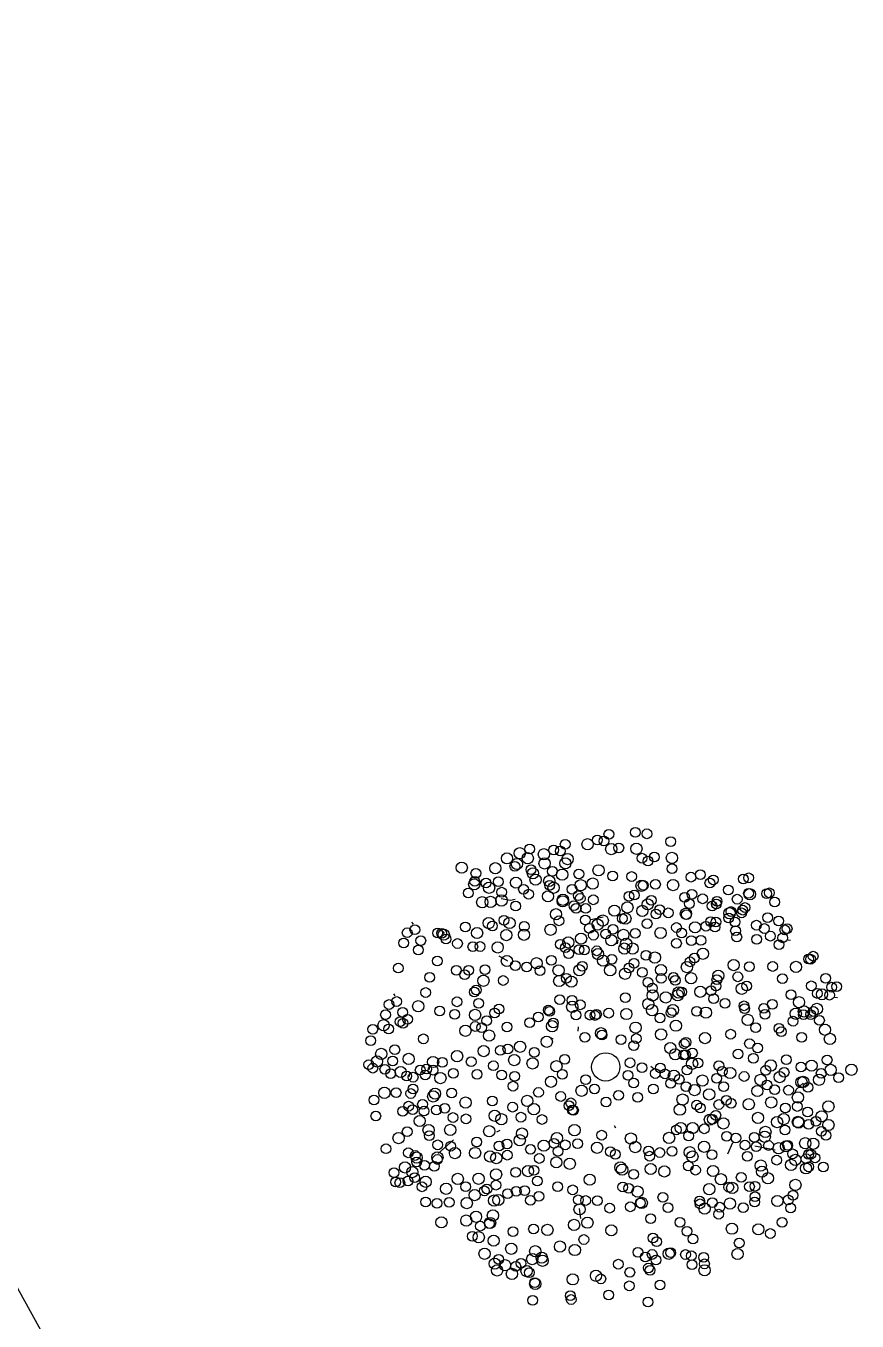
# Model space of a CAD drawing. Header units: millimetres. Extents: x 441156 to 441876, y 4514765 to 4515211.
# Drawn here: x 441670.49 to 441674.89, y 4514824.02 to 4514830.86 of the extents above; entities that cross this region are included whole.
import ezdxf

# ---------------------------------------------------------------- set-up
doc = ezdxf.new("R2010")
doc.units = ezdxf.units.MM
doc.layers.add('01_piscinas', color=254, linetype='Continuous')

msp = doc.modelspace()

# ---------------------------------------------------------------- linework, layer by layer
at = {"layer": '01_piscinas'}
for p, q in [((441666.59596808, 4514831.15983481, -0.00005505), (441674.08085771, 4514817.63571873, 0.00000131)), ((441673.05365409, 4514826.33736439, 0.00000053), (441673.0545786, 4514826.34337488, 0.00000053)), ((441673.00499784, 4514826.2544409, 0.00000053), (441673.05501214, 4514826.24526339, 0.00000053)), ((441673.05501214, 4514826.24526339, 0.00000053), (441673.07966936, 4514826.25047472, 0.00000053)), ((441674.13385213, 4514826.22794974, 0.00000053), (441674.15132582, 4514826.21307367, 0.00000053)), ((441673.54379425, 4514826.15643738, 0.00000053), (441673.47832694, 4514826.142322, 0.00000053)), ((441672.54180824, 4514826.11917811, 0.00000053), (441672.5339964, 4514826.13001616, 0.00000053)), ((441672.67220741, 4514826.06269868, 0.00000053), (441672.67313192, 4514826.06870917, 0.00000053)), ((441672.70691377, 4514826.07005646, 0.00000053), (441672.69910194, 4514826.08089451, 0.00000053)), ((441674.101006, 4514826.12113368, 0.00000053), (441674.11847968, 4514826.10625762, 0.00000053)), ((441673.62048855, 4514826.01469052, 0.00000053), (441673.62344697, 4514826.03392409, 0.00000053)), ((441674.52133834, 4514826.03534563, 0.00000053), (441674.53469712, 4514826.03516876, 0.00000053)), ((441673.0400334, 4514825.9236753, 0.00000053), (441672.99485953, 4514825.94908182, 0.00000053)), ((441672.44594674, 4514825.74021504, 0.00000053), (441672.4381349, 4514825.75105309, 0.00000053)), ((441674.76872894, 4514825.73269017, 0.00000053), (441674.78208772, 4514825.7325133, 0.00000053)), ((441674.63095812, 4514825.62928817, 0.00000053), (441674.6443169, 4514825.62911129, 0.00000053)), ((441673.41269145, 4514825.55448415, 0.00000053), (441673.41423922, 4514825.57738024, 0.00000053)), ((441673.2668524, 4514825.51461562, 0.00000053), (441673.28021117, 4514825.51443874, 0.00000053)), ((441672.5219172, 4514825.31422162, 0.00000053), (441672.52346497, 4514825.33711771, 0.00000053)), ((441672.62729251, 4514825.35143158, 0.00000053), (441672.62884028, 4514825.37432768, 0.00000053)), ((441673.79650909, 4514825.36922714, 0.00000053), (441673.81398277, 4514825.35435107, 0.00000053)), ((441673.61124564, 4514825.0423804, 0.00000053), (441673.60343381, 4514825.05321845, 0.00000053)), ((441672.75317412, 4514824.98066883, 0.00000053), (441672.67228873, 4514824.90712153, 0.00000053)), ((441672.99891595, 4514825.02875033, 0.00000053), (441672.9817018, 4514825.01967534, 0.00000053)), ((441674.20207199, 4514824.90548759, 0.00000053), (441674.22971123, 4514824.96648993, 0.00000053)), ((441674.34607936, 4514824.94759667, 0.00000053), (441674.45332884, 4514824.92640229, 0.00000053)), ((441673.41764807, 4514824.61659094, 0.00000053), (441673.42413285, 4514824.56516996, 0.00000053)), ((441673.07717108, 4514824.38121974, 0.00000053), (441673.07179166, 4514824.3783838, 0.00000053)), ((441673.52496062, 4514824.23829546, 0.00000053), (441673.51958119, 4514824.23545952, 0.00000053))]:
    msp.add_line(p, q, dxfattribs=at)
at = {"layer": '01_piscinas', "elevation": 0.00000053}
msp.add_lwpolyline([(441674.60161466, 4514825.2800165), (441674.56446226, 4514825.24529827), (441674.56446226, 4514825.24529827), (441674.55396803, 4514825.22238523)], dxfattribs=at)
at = {"layer": '01_piscinas'}
for centre, radius in [((441673.57433441, 4514826.59383231, 0.00000053), 0.02577061), ((441673.71391832, 4514826.60356333, 0.00000053), 0.02577061), ((441673.77530306, 4514826.59604233, 0.00000053), 0.02577061), ((441673.15551409, 4514826.51584247, 0.00000053), 0.02577061), ((441673.343757, 4514826.54085448, 0.00000053), 0.02577061), ((441673.46190777, 4514826.54111633, 0.00000053), 0.02968877), ((441673.51356803, 4514826.56365455, 0.00000053), 0.02577061), ((441673.54814723, 4514826.55786028, 0.00000053), 0.02577061), ((441673.58694319, 4514826.5155192, 0.00000053), 0.02968877), ((441673.62690254, 4514826.52172879, 0.00000053), 0.02577061), ((441673.71983871, 4514826.51701144, 0.00000053), 0.02968877), ((441673.90155021, 4514826.55520808, 0.00000053), 0.02577061), ((441673.03624642, 4514826.46647843, 0.00000053), 0.02968877), ((441673.10385384, 4514826.49330425, 0.00000053), 0.02968877), ((441673.14613352, 4514826.46711558, 0.00000053), 0.02968877), ((441673.23133036, 4514826.48813851, 0.00000053), 0.02968877), ((441673.28299062, 4514826.51067673, 0.00000053), 0.02577061), ((441673.31756982, 4514826.50488245, 0.00000053), 0.02577061), ((441673.35636578, 4514826.46254138, 0.00000053), 0.02968877), ((441673.74955868, 4514826.46726017, 0.00000053), 0.02577061), ((441673.78153707, 4514826.45245463, 0.00000053), 0.02577061), ((441673.81453444, 4514826.47337353, 0.00000053), 0.02577061), ((441673.9074706, 4514826.46865619, 0.00000053), 0.02968877), ((441672.79710016, 4514826.41723304, 0.00000053), 0.02968877), ((441672.87176961, 4514826.38757529, 0.00000053), 0.02577061), ((441672.97466125, 4514826.41429395, 0.00000053), 0.02968877), ((441673.07784692, 4514826.42478297, 0.00000053), 0.02577061), ((441673.08873137, 4514826.4367796, 0.00000053), 0.02968877), ((441673.16340083, 4514826.40712184, 0.00000053), 0.02577061), ((441673.17320325, 4514826.38742415, 0.00000053), 0.02968877), ((441673.23478842, 4514826.43960862, 0.00000053), 0.02968877), ((441673.27638892, 4514826.39791317, 0.00000053), 0.02577061), ((441673.32776849, 4514826.38057732, 0.00000053), 0.02968877), ((441673.34467552, 4514826.44024578, 0.00000053), 0.02968877), ((441673.41582457, 4514826.384068, 0.00000053), 0.02577061), ((441673.52019135, 4514826.40347524, 0.00000053), 0.02968877), ((441673.90778422, 4514826.41162037, 0.00000053), 0.02577061), ((441674.05806478, 4514826.38007135, 0.00000053), 0.02577061), ((441672.86303988, 4514826.32932665, 0.00000053), 0.02968877), ((441672.86614925, 4514826.34459927, 0.00000053), 0.02577061), ((441672.92585539, 4514826.33683506, 0.00000053), 0.02577061), ((441672.94163445, 4514826.31091886, 0.00000053), 0.02968877), ((441672.99083114, 4514826.34294843, 0.00000053), 0.02577061), ((441673.08376731, 4514826.33823109, 0.00000053), 0.02968877), ((441673.18708636, 4514826.35394469, 0.00000053), 0.02968877), ((441673.25953353, 4514826.34690186, 0.00000053), 0.02968877), ((441673.26175581, 4514826.32428693, 0.00000053), 0.02577061), ((441673.28230931, 4514826.31136128, 0.00000053), 0.02968877), ((441673.42614656, 4514826.3247989, 0.00000053), 0.02968877), ((441673.48904406, 4514826.3333221, 0.00000053), 0.02968877), ((441673.5948608, 4514826.37381749, 0.00000053), 0.02577061), ((441673.69452129, 4514826.37062008, 0.00000053), 0.02577061), ((441673.74727265, 4514826.32199193, 0.00000053), 0.02968877), ((441673.75579268, 4514826.32367246, 0.00000053), 0.02577061), ((441673.82076844, 4514826.32978583, 0.00000053), 0.02577061), ((441673.91370461, 4514826.32506849, 0.00000053), 0.02968877), ((441674.0082491, 4514826.36732773, 0.00000053), 0.02577061), ((441674.10794269, 4514826.33583085, 0.00000053), 0.02577061), ((441674.12584415, 4514826.35281755, 0.00000053), 0.02577061), ((441674.28532513, 4514826.35774653, 0.00000053), 0.02577061), ((441674.31323117, 4514826.36359886, 0.00000053), 0.02577061), ((441672.83190189, 4514826.28305514, 0.00000053), 0.02577061), ((441673.00730487, 4514826.24393329, 0.00000053), 0.02968877), ((441673.00857611, 4514826.28784097, 0.00000053), 0.02577061), ((441673.12353311, 4514826.30260169, 0.00000053), 0.02577061), ((441673.15102153, 4514826.27720718, 0.00000053), 0.02577061), ((441673.25302608, 4514826.26603829, 0.00000053), 0.02968877), ((441673.33113399, 4514826.2395834, 0.00000053), 0.02968877), ((441673.33162065, 4514826.24763051, 0.00000053), 0.02968877), ((441673.37931354, 4514826.30310156, 0.00000053), 0.02577061), ((441673.41349527, 4514826.26987442, 0.00000053), 0.02577061), ((441673.42291233, 4514826.25453853, 0.00000053), 0.02577061), ((441673.49186129, 4514826.24756931, 0.00000053), 0.02577061), ((441673.68125998, 4514826.26570155, 0.00000053), 0.02577061), ((441673.70914059, 4514826.27242686, 0.00000053), 0.02577061), ((441673.7988177, 4514826.24451617, 0.00000053), 0.02577061), ((441673.97540296, 4514826.26051167, 0.00000053), 0.02577061), ((441674.01301809, 4514826.27680482, 0.00000053), 0.02577061), ((441674.06998857, 4514826.25292977, 0.00000053), 0.02577061), ((441674.20609176, 4514826.29966297, 0.00000053), 0.02577061), ((441674.252479, 4514826.25093047, 0.00000053), 0.02577061), ((441674.31221053, 4514826.28148453, 0.00000053), 0.02577061), ((441674.31915156, 4514826.27704697, 0.00000053), 0.02968877), ((441674.40870581, 4514826.27976502, 0.00000053), 0.02577061), ((441674.42271686, 4514826.28439272, 0.00000053), 0.02577061), ((441672.90527706, 4514826.23491979, 0.00000053), 0.02968877), ((441672.94977642, 4514826.23679487, 0.00000053), 0.02968877), ((441673.08197433, 4514826.21427554, 0.00000053), 0.02577061), ((441673.29526326, 4514826.17163144, 0.00000053), 0.02968877), ((441673.38970425, 4514826.21710178, 0.00000053), 0.02577061), ((441673.40155988, 4514826.20308522, 0.00000053), 0.02577061), ((441673.45222399, 4514826.2019464, 0.00000053), 0.02577061), ((441673.60359982, 4514826.19032459, 0.00000053), 0.02968877), ((441673.67253024, 4514826.20745291, 0.00000053), 0.02968877), ((441673.75112481, 4514826.18904513, 0.00000053), 0.02968877), ((441673.77971372, 4514826.22363227, 0.00000053), 0.02968877), ((441673.84241649, 4514826.19595315, 0.00000053), 0.02577061), ((441673.88838718, 4514826.17867713, 0.00000053), 0.02577061), ((441673.98132335, 4514826.17395979, 0.00000053), 0.02968877), ((441673.99964119, 4514826.22738868, 0.00000053), 0.02577061), ((441674.12011141, 4514826.21495724, 0.00000053), 0.02577061), ((441674.14196711, 4514826.22550473, 0.00000053), 0.02577061), ((441674.14535544, 4514826.23928898, 0.00000053), 0.02577061), ((441674.21174941, 4514826.17643454, 0.00000053), 0.02968877), ((441674.21957464, 4514826.18580799, 0.00000053), 0.02577061), ((441674.27632373, 4514826.17862766, 0.00000053), 0.02577061), ((441674.28137031, 4514826.19309191, 0.00000053), 0.02577061), ((441674.29411069, 4514826.20672556, 0.00000053), 0.02577061), ((441674.45033751, 4514826.23556011, 0.00000053), 0.02577061), ((441672.93967203, 4514826.12442063, 0.00000053), 0.02968877), ((441672.95943893, 4514826.10960743, 0.00000053), 0.02577061), ((441673.02020531, 4514826.13978519, 0.00000053), 0.02577061), ((441673.04955912, 4514826.12505778, 0.00000053), 0.02968877), ((441673.12725508, 4514826.10694243, 0.00000053), 0.02577061), ((441673.31143483, 4514826.13663392, 0.00000053), 0.02577061), ((441673.45050394, 4514826.14104544, 0.00000053), 0.02577061), ((441673.51517455, 4514826.11680076, 0.00000053), 0.02968877), ((441673.54201465, 4514826.13814012, 0.00000053), 0.02968877), ((441673.64520032, 4514826.14862914, 0.00000053), 0.02577061), ((441673.66203344, 4514826.14829981, 0.00000053), 0.02968877), ((441673.77675933, 4514826.12131816, 0.00000053), 0.02577061), ((441673.82341143, 4514826.17256377, 0.00000053), 0.02577061), ((441673.98432862, 4514826.16873263, 0.00000053), 0.02577061), ((441674.03014803, 4514826.10218191, 0.00000053), 0.02968877), ((441674.08726527, 4514826.10814118, 0.00000053), 0.02577061), ((441674.11250931, 4514826.13247292, 0.00000053), 0.02577061), ((441674.13980869, 4514826.13071058, 0.00000053), 0.02577061), ((441674.20779929, 4514826.15205808, 0.00000053), 0.02577061), ((441674.24031403, 4514826.1307984, 0.00000053), 0.02577061), ((441674.35411946, 4514826.11362637, 0.00000053), 0.02577061), ((441674.41309611, 4514826.15344245, 0.00000053), 0.02577061), ((441674.47198048, 4514826.13598401, 0.00000053), 0.02577061), ((441672.50912573, 4514826.073441, 0.00000053), 0.02577061), ((441672.54947413, 4514826.0894618, 0.00000053), 0.02577061), ((441672.66995704, 4514826.07206874, 0.00000053), 0.02577061), ((441672.69106649, 4514826.0707074, 0.00000053), 0.02577061), ((441672.70232063, 4514826.06356537, 0.00000053), 0.02968877), ((441672.71457966, 4514826.04034016, 0.00000053), 0.02577061), ((441672.81609327, 4514826.10383845, 0.00000053), 0.02577061), ((441672.87808685, 4514826.07223615, 0.00000053), 0.02968877), ((441673.03281409, 4514826.06147208, 0.00000053), 0.02968877), ((441673.12598384, 4514826.06303475, 0.00000053), 0.02968877), ((441673.26666597, 4514826.08966737, 0.00000053), 0.02968877), ((441673.42794154, 4514826.04241216, 0.00000053), 0.02968877), ((441673.47150599, 4514826.09692822, 0.00000053), 0.02577061), ((441673.49320879, 4514826.06068123, 0.00000053), 0.02577061), ((441673.55818454, 4514826.06679459, 0.00000053), 0.02577061), ((441673.58729103, 4514826.03376079, 0.00000053), 0.02968877), ((441673.59602077, 4514826.09200943, 0.00000053), 0.02577061), ((441673.65112071, 4514826.06207725, 0.00000053), 0.02968877), ((441673.71357849, 4514826.07082406, 0.00000053), 0.02577061), ((441673.84733246, 4514826.07252357, 0.00000053), 0.02968877), ((441673.93169843, 4514826.10113517, 0.00000053), 0.02577061), ((441673.95956428, 4514826.07191041, 0.00000053), 0.02577061), ((441674.13543038, 4514826.10339373, 0.00000053), 0.02577061), ((441674.24352096, 4514826.08461006, 0.00000053), 0.02577061), ((441674.25033325, 4514826.05081458, 0.00000053), 0.02577061), ((441674.35524477, 4514826.03931985, 0.00000053), 0.02577061), ((441674.39632063, 4514826.09584113, 0.00000053), 0.02577061), ((441674.42805793, 4514826.055671, 0.00000053), 0.02577061), ((441674.49289925, 4514826.04688005, 0.00000053), 0.02577061), ((441674.50405159, 4514826.0888358, 0.00000053), 0.02577061), ((441674.5163283, 4514826.09488998, 0.00000053), 0.02577061), ((441672.49034124, 4514826.01960186, 0.00000053), 0.02577061), ((441672.56764152, 4514825.98271648, 0.00000053), 0.02577061), ((441672.58101841, 4514826.03213261, 0.00000053), 0.02577061), ((441672.77474212, 4514826.01678017, 0.00000053), 0.02577061), ((441672.85580919, 4514825.99984266, 0.00000053), 0.02577061), ((441672.89425674, 4514826.00089063, 0.00000053), 0.02577061), ((441672.98719291, 4514825.99617328, 0.00000053), 0.02968877), ((441673.31821101, 4514826.01219162, 0.00000053), 0.02577061), ((441673.34507738, 4514825.9949216, 0.00000053), 0.02577061), ((441673.36042871, 4514826.02252914, 0.00000053), 0.02968877), ((441673.41679244, 4514825.98441501, 0.00000053), 0.02577061), ((441673.44457937, 4514825.98283264, 0.00000053), 0.02577061), ((441673.51066709, 4514825.97836706, 0.00000053), 0.02577061), ((441673.65610887, 4514825.99008701, 0.00000053), 0.02968877), ((441673.6658856, 4514826.01535301, 0.00000053), 0.02968877), ((441673.69994539, 4514825.99029937, 0.00000053), 0.02968877), ((441673.93161989, 4514826.01766161, 0.00000053), 0.02577061), ((441674.00987111, 4514826.03238001, 0.00000053), 0.02577061), ((441674.06064572, 4514826.03303751, 0.00000053), 0.02577061), ((441674.47285626, 4514826.01090461, 0.00000053), 0.02577061), ((441672.66877983, 4514825.92477267, 0.00000053), 0.02577061), ((441673.03601759, 4514825.9243954, 0.00000053), 0.02968877), ((441673.1924386, 4514825.91252695, 0.00000053), 0.02968877), ((441673.27053719, 4514825.92807412, 0.00000053), 0.02577061), ((441673.36180981, 4514825.96362859, 0.00000053), 0.02577061), ((441673.51712982, 4514825.96064103, 0.00000053), 0.02968877), ((441673.5441205, 4514825.92627511, 0.00000053), 0.02968877), ((441673.5900962, 4514825.93379663, 0.00000053), 0.02577061), ((441673.70765392, 4514825.91261125, 0.00000053), 0.02577061), ((441673.77037128, 4514825.95380119, 0.00000053), 0.02577061), ((441673.81738444, 4514825.94283179, 0.00000053), 0.02968877), ((441674.00290817, 4514825.9202096, 0.00000053), 0.02577061), ((441674.02678708, 4514825.94024041, 0.00000053), 0.02577061), ((441674.07119477, 4514825.96254221, 0.00000053), 0.02968877), ((441674.23377075, 4514825.90296389, 0.00000053), 0.02968877), ((441674.62938627, 4514825.93488894, 0.00000053), 0.02577061), ((441674.64037743, 4514825.93405552, 0.00000053), 0.02577061), ((441674.65361419, 4514825.94995375, 0.00000053), 0.02577061), ((441672.46232315, 4514825.88683603, 0.00000053), 0.02577061), ((441672.62742868, 4514825.83771438, 0.00000053), 0.02577061), ((441672.76879358, 4514825.87545561, 0.00000053), 0.02577061), ((441672.81220418, 4514825.85219714, 0.00000053), 0.02577061), ((441672.83388537, 4514825.87565102, 0.00000053), 0.02577061), ((441672.92054031, 4514825.87827163, 0.00000053), 0.02577061), ((441673.08044444, 4514825.90001282, 0.00000053), 0.02577061), ((441673.14015058, 4514825.89224862, 0.00000053), 0.02577061), ((441673.21023937, 4514825.87339538, 0.00000053), 0.02577061), ((441673.30848342, 4514825.87513659, 0.00000053), 0.02968877), ((441673.35008392, 4514825.83344114, 0.00000053), 0.02577061), ((441673.41837052, 4514825.87577375, 0.00000053), 0.02968877), ((441673.43438998, 4514825.89605457, 0.00000053), 0.02577061), ((441673.58136646, 4514825.87554799, 0.00000053), 0.02968877), ((441673.65996103, 4514825.8571402, 0.00000053), 0.02968877), ((441673.68024623, 4514825.88734989, 0.00000053), 0.02577061), ((441673.75125271, 4514825.86404823, 0.00000053), 0.02577061), ((441673.84988736, 4514825.8768966, 0.00000053), 0.02968877), ((441673.85091664, 4514825.83226169, 0.00000053), 0.02577061), ((441673.91589239, 4514825.83837506, 0.00000053), 0.02577061), ((441673.98668866, 4514825.89227703, 0.00000053), 0.02968877), ((441674.00882856, 4514825.83365771, 0.00000053), 0.02968877), ((441674.15266581, 4514825.84709533, 0.00000053), 0.02968877), ((441674.25575531, 4514825.84088611, 0.00000053), 0.02577061), ((441674.31706357, 4514825.89398606, 0.00000053), 0.02577061), ((441674.43991335, 4514825.89555561, 0.00000053), 0.02577061), ((441674.563081, 4514825.8934201, 0.00000053), 0.02968877), ((441674.71937109, 4514825.83332855, 0.00000053), 0.02577061), ((441672.87360129, 4514825.77165523, 0.00000053), 0.02577061), ((441672.91181057, 4514825.82002299, 0.00000053), 0.02968877), ((441673.01631843, 4514825.82144593, 0.00000053), 0.02577061), ((441673.31199651, 4514825.81869611, 0.00000053), 0.02968877), ((441673.37692036, 4514825.81531752, 0.00000053), 0.02968877), ((441673.78056438, 4514825.8114561, 0.00000053), 0.02577061), ((441673.80426454, 4514825.78101609, 0.00000053), 0.02577061), ((441673.92574415, 4514825.82174278, 0.00000053), 0.02577061), ((441674.05765324, 4514825.76187983, 0.00000053), 0.02968877), ((441674.11477049, 4514825.76783911, 0.00000053), 0.02577061), ((441674.14001452, 4514825.79217085, 0.00000053), 0.02577061), ((441674.14500621, 4514825.82576719, 0.00000053), 0.02577061), ((441674.27650822, 4514825.77764323, 0.00000053), 0.02968877), ((441674.30214254, 4514825.79215361, 0.00000053), 0.02577061), ((441674.49161545, 4514825.83148693, 0.00000053), 0.02577061), ((441674.64371123, 4514825.79318567, 0.00000053), 0.02577061), ((441674.7514422, 4514825.78618034, 0.00000053), 0.02577061), ((441674.77766333, 4514825.78911929, 0.00000053), 0.02577061), ((441672.45361263, 4514825.71049873, 0.00000053), 0.02577061), ((441672.60673838, 4514825.75802866, 0.00000053), 0.02577061), ((441672.77184391, 4514825.70890702, 0.00000053), 0.02577061), ((441672.86385677, 4514825.76026164, 0.00000053), 0.02577061), ((441672.88711037, 4514825.70089134, 0.00000053), 0.02577061), ((441673.31535269, 4514825.71970425, 0.00000053), 0.02577061), ((441673.38027655, 4514825.71632567, 0.00000053), 0.02577061), ((441673.66095351, 4514825.7309125, 0.00000053), 0.02577061), ((441673.78277109, 4514825.69716406, 0.00000053), 0.02968877), ((441673.80564336, 4514825.74270279, 0.00000053), 0.02968877), ((441673.87483767, 4514825.7322215, 0.00000053), 0.02968877), ((441673.93835293, 4514825.74342968, 0.00000053), 0.02968877), ((441673.94244467, 4514825.75808321, 0.00000053), 0.02968877), ((441673.95920364, 4514825.7608331, 0.00000053), 0.02577061), ((441674.12807913, 4514825.72538165, 0.00000053), 0.02577061), ((441674.18774368, 4514825.70044653, 0.00000053), 0.02577061), ((441674.43776761, 4514825.69543972, 0.00000053), 0.02577061), ((441674.53693917, 4514825.74642917, 0.00000053), 0.02577061), ((441674.57910353, 4514825.70642813, 0.00000053), 0.02968877), ((441674.67544853, 4514825.75301554, 0.00000053), 0.02577061), ((441674.7003669, 4514825.74848387, 0.00000053), 0.02968877), ((441674.74028985, 4514825.74422459, 0.00000053), 0.02577061), ((441672.39447973, 4514825.64063879, 0.00000053), 0.02577061), ((441672.41326423, 4514825.69447793, 0.00000053), 0.02577061), ((441672.48515691, 4514825.65316954, 0.00000053), 0.02577061), ((441672.56712579, 4514825.68544, 0.00000053), 0.02968877), ((441672.68114531, 4514825.66026292, 0.00000053), 0.02577061), ((441672.76031052, 4514825.64262269, 0.00000053), 0.02577061), ((441672.86756313, 4514825.6397091, 0.00000053), 0.02968877), ((441672.9707488, 4514825.65019812, 0.00000053), 0.02577061), ((441672.99431016, 4514825.67087994, 0.00000053), 0.02577061), ((441673.20146759, 4514825.62817001, 0.00000053), 0.02577061), ((441673.25505487, 4514825.66502551, 0.00000053), 0.02577061), ((441673.26223397, 4514825.65834777, 0.00000053), 0.02577061), ((441673.38077253, 4514825.68237072, 0.00000053), 0.02968877), ((441673.40089687, 4514825.63882289, 0.00000053), 0.02577061), ((441673.42368714, 4514825.69306719, 0.00000053), 0.02577061), ((441673.47525488, 4514825.6386132, 0.00000053), 0.02577061), ((441673.50137587, 4514825.63668661, 0.00000053), 0.02577061), ((441673.50896198, 4514825.64296459, 0.00000053), 0.02577061), ((441673.57393773, 4514825.64907796, 0.00000053), 0.02577061), ((441673.6668739, 4514825.64436061, 0.00000053), 0.02968877), ((441673.80276779, 4514825.66479007, 0.00000053), 0.02968877), ((441673.90337443, 4514825.65147996, 0.00000053), 0.02577061), ((441673.91265489, 4514825.66542723, 0.00000053), 0.02968877), ((441674.03795408, 4514825.65893035, 0.00000053), 0.02577061), ((441674.08697896, 4514825.65176903, 0.00000053), 0.02968877), ((441674.28861667, 4514825.68765139, 0.00000053), 0.02577061), ((441674.29196856, 4514825.67303857, 0.00000053), 0.02577061), ((441674.39323415, 4514825.67441098, 0.00000053), 0.02577061), ((441674.39916835, 4514825.64302716, 0.00000053), 0.02577061), ((441674.56180152, 4514825.64576203, 0.00000053), 0.02968877), ((441674.6046629, 4514825.65784934, 0.00000053), 0.02968877), ((441674.60251904, 4514825.64082258, 0.00000053), 0.02577061), ((441674.64091673, 4514825.64163265, 0.00000053), 0.02577061), ((441674.65457922, 4514825.6577819, 0.00000053), 0.02577061), ((441674.6734518, 4514825.67134122, 0.00000053), 0.02968877), ((441672.32736449, 4514825.56396179, 0.00000053), 0.02577061), ((441672.3840499, 4514825.58535239, 0.00000053), 0.02968877), ((441672.41162538, 4514825.56553377, 0.00000053), 0.02577061), ((441672.47178001, 4514825.60375341, 0.00000053), 0.02577061), ((441672.48723557, 4514825.59584141, 0.00000053), 0.02577061), ((441672.51079694, 4514825.61652323, 0.00000053), 0.02577061), ((441672.81670235, 4514825.55610124, 0.00000053), 0.02968877), ((441672.86836261, 4514825.57863946, 0.00000053), 0.02577061), ((441672.90294181, 4514825.57284519, 0.00000053), 0.02577061), ((441672.92912899, 4514825.60881722, 0.00000053), 0.02577061), ((441673.03617876, 4514825.57597446, 0.00000053), 0.02577061), ((441673.15645518, 4514825.59906398, 0.00000053), 0.02577061), ((441673.27484276, 4514825.58003467, 0.00000053), 0.02968877), ((441673.28113708, 4514825.59741315, 0.00000053), 0.02577061), ((441673.71569858, 4514825.57258273, 0.00000053), 0.02968877), ((441673.84436829, 4514825.62309462, 0.00000053), 0.02577061), ((441673.92845342, 4514825.58272665, 0.00000053), 0.02968877), ((441674.30807814, 4514825.61354176, 0.00000053), 0.02968877), ((441674.34967863, 4514825.5718463, 0.00000053), 0.02577061), ((441674.47303698, 4514825.56856533, 0.00000053), 0.02577061), ((441674.54776912, 4514825.60651456, 0.00000053), 0.02577061), ((441674.6870745, 4514825.61070214, 0.00000053), 0.02577061), ((441674.71638943, 4514825.5614919, 0.00000053), 0.02968877), ((441672.31663718, 4514825.50419393, 0.00000053), 0.02577061), ((441672.59487762, 4514825.51327311, 0.00000053), 0.02577061), ((441672.94173777, 4514825.53050412, 0.00000053), 0.02968877), ((441673.24624546, 4514825.4980706, 0.00000053), 0.02968877), ((441673.44758354, 4514825.52157834, 0.00000053), 0.02577061), ((441673.53288301, 4514825.5429244, 0.00000053), 0.02968877), ((441673.53826071, 4514825.5341091, 0.00000053), 0.02577061), ((441673.63859157, 4514825.5090718, 0.00000053), 0.02577061), ((441673.71926817, 4514825.51506626, 0.00000053), 0.02577061), ((441673.85028868, 4514825.53654273, 0.00000053), 0.02968877), ((441673.98147464, 4514825.49505587, 0.00000053), 0.02577061), ((441674.08220255, 4514825.51726046, 0.00000053), 0.02968877), ((441674.21756238, 4514825.53781579, 0.00000053), 0.02577061), ((441674.48589305, 4514825.5514682, 0.00000053), 0.02577061), ((441674.59309284, 4514825.52145679, 0.00000053), 0.02577061), ((441674.7419488, 4514825.51291311, 0.00000053), 0.02968877), ((441672.37214236, 4514825.43386238, 0.00000053), 0.02968877), ((441672.44354973, 4514825.45561402, 0.00000053), 0.02577061), ((441672.77245835, 4514825.42190742, 0.00000053), 0.02968877), ((441672.91314048, 4514825.44854005, 0.00000053), 0.02968877), ((441673.00119656, 4514825.45203074, 0.00000053), 0.02577061), ((441673.04089111, 4514825.45972597, 0.00000053), 0.02577061), ((441673.10556334, 4514825.47143798, 0.00000053), 0.02968877), ((441673.18023279, 4514825.44178022, 0.00000053), 0.02577061), ((441673.70611746, 4514825.47739949, 0.00000053), 0.02577061), ((441673.89911336, 4514825.46476485, 0.00000053), 0.02968877), ((441673.92477914, 4514825.43156887, 0.00000053), 0.02968877), ((441673.96953925, 4514825.42826667, 0.00000053), 0.02577061), ((441673.97247202, 4514825.48703992, 0.00000053), 0.02577061), ((441673.97917881, 4514825.43005853, 0.00000053), 0.02577061), ((441674.01607082, 4514825.4384769, 0.00000053), 0.02577061), ((441674.25727831, 4514825.43381999, 0.00000053), 0.02577061), ((441674.31757613, 4514825.48849873, 0.00000053), 0.02577061), ((441674.36098673, 4514825.46524026, 0.00000053), 0.02577061), ((441672.30612969, 4514825.377572, 0.00000053), 0.02577061), ((441672.3274471, 4514825.35863619, 0.00000053), 0.02577061), ((441672.34949828, 4514825.39428265, 0.00000053), 0.02968877), ((441672.43282241, 4514825.39584616, 0.00000053), 0.02577061), ((441672.51692489, 4514825.40747867, 0.00000053), 0.02968877), ((441672.61133314, 4514825.3539221, 0.00000053), 0.02577061), ((441672.64594872, 4514825.39112497, 0.00000053), 0.02968877), ((441672.69414249, 4514825.38867924, 0.00000053), 0.02577061), ((441672.8471278, 4514825.39224967, 0.00000053), 0.02577061), ((441672.96468553, 4514825.37106429, 0.00000053), 0.02577061), ((441673.07441605, 4514825.40128483, 0.00000053), 0.02968877), ((441673.17150305, 4514825.38353158, 0.00000053), 0.02968877), ((441673.29742633, 4514825.36847933, 0.00000053), 0.02968877), ((441673.34151099, 4514825.40559307, 0.00000053), 0.02577061), ((441673.55795404, 4514825.36521345, 0.00000053), 0.07470993), ((441673.55795404, 4514825.36521345, 0.00000053), 0.07470993), ((441673.68669041, 4514825.38669653, 0.00000053), 0.02577061), ((441673.74929674, 4514825.36078648, 0.00000053), 0.02577061), ((441673.84581522, 4514825.35912088, 0.00000053), 0.02577061), ((441674.01406163, 4514825.38178059, 0.00000053), 0.02968877), ((441674.04538248, 4514825.38588477, 0.00000053), 0.02577061), ((441674.15552093, 4514825.37107178, 0.00000053), 0.02577061), ((441674.33819646, 4514825.41099595, 0.00000053), 0.02577061), ((441674.43001713, 4514825.37256375, 0.00000053), 0.02968877), ((441674.51237841, 4514825.40285477, 0.00000053), 0.02577061), ((441674.58909583, 4514825.36420133, 0.00000053), 0.02577061), ((441674.64530567, 4514825.37175747, 0.00000053), 0.02968877), ((441674.72766694, 4514825.40204849, 0.00000053), 0.02577061), ((441674.74630267, 4514825.34948104, 0.00000053), 0.02968877), ((441674.85618977, 4514825.3501182, 0.00000053), 0.02968877), ((441672.39109878, 4514825.3525872, 0.00000053), 0.02577061), ((441672.42128902, 4514825.32956183, 0.00000053), 0.02577061), ((441672.47447645, 4514825.33830333, 0.00000053), 0.02968877), ((441672.50595782, 4514825.31671214, 0.00000053), 0.02577061), ((441672.54053703, 4514825.31091787, 0.00000053), 0.02577061), ((441672.57766212, 4514825.34879235, 0.00000053), 0.02577061), ((441672.60401744, 4514825.32222794, 0.00000053), 0.02577061), ((441672.64591234, 4514825.34812783, 0.00000053), 0.02577061), ((441672.6847083, 4514825.30578676, 0.00000053), 0.02968877), ((441672.75286178, 4514825.33105653, 0.00000053), 0.02577061), ((441672.87835961, 4514825.32627742, 0.00000053), 0.02577061), ((441673.00828432, 4514825.32250127, 0.00000053), 0.02577061), ((441673.07723328, 4514825.31553204, 0.00000053), 0.02577061), ((441673.26882904, 4514825.28651527, 0.00000053), 0.02968877), ((441673.32860049, 4514825.32586117, 0.00000053), 0.02577061), ((441673.45217596, 4514825.29772505, 0.00000053), 0.02577061), ((441673.67515701, 4514825.32041219, 0.00000053), 0.02577061), ((441673.8202597, 4514825.33017887, 0.00000053), 0.02577061), ((441673.87129133, 4514825.32848708, 0.00000053), 0.02577061), ((441673.91826086, 4514825.31872665, 0.00000053), 0.02968877), ((441673.94583634, 4514825.29890803, 0.00000053), 0.02577061), ((441673.98720704, 4514825.34905767, 0.00000053), 0.02577061), ((441674.06873762, 4514825.29281343, 0.00000053), 0.02968877), ((441674.14398753, 4514825.30478745, 0.00000053), 0.02577061), ((441674.1732714, 4514825.34199893, 0.00000053), 0.02577061), ((441674.21530933, 4514825.33300116, 0.00000053), 0.02968877), ((441674.28909022, 4514825.31455413, 0.00000053), 0.02577061), ((441674.37579847, 4514825.29677866, 0.00000053), 0.02968877), ((441674.40366761, 4514825.34759054, 0.00000053), 0.02577061), ((441674.4766692, 4514825.31148536, 0.00000053), 0.02968877), ((441674.50044302, 4514825.33606557, 0.00000053), 0.02577061), ((441674.59179899, 4514825.28441931, 0.00000053), 0.02968877), ((441674.60170462, 4514825.28588823, 0.00000053), 0.02968877), ((441674.68471749, 4514825.29729657, 0.00000053), 0.02968877), ((441674.6961456, 4514825.33135857, 0.00000053), 0.02577061), ((441674.78790317, 4514825.30778559, 0.00000053), 0.02577061), ((441672.38868277, 4514825.2282181, 0.00000053), 0.02968877), ((441672.45066982, 4514825.22917196, 0.00000053), 0.02577061), ((441672.52820512, 4514825.22454845, 0.00000053), 0.02577061), ((441672.53987265, 4514825.24803885, 0.00000053), 0.02577061), ((441672.65611101, 4514825.22382269, 0.00000053), 0.02968877), ((441672.74416709, 4514825.22731338, 0.00000053), 0.02577061), ((441673.06852811, 4514825.26339995, 0.00000053), 0.02577061), ((441673.20281637, 4514825.23022489, 0.00000053), 0.02577061), ((441673.43010461, 4514825.23926005, 0.00000053), 0.02968877), ((441673.49856319, 4514825.24899254, 0.00000053), 0.02577061), ((441673.70537419, 4514825.28047346, 0.00000053), 0.02577061), ((441673.80974886, 4514825.24903196, 0.00000053), 0.02577061), ((441673.90130288, 4514825.2778793, 0.00000053), 0.02577061), ((441673.98141621, 4514825.26043047, 0.00000053), 0.02577061), ((441674.02736692, 4514825.24266378, 0.00000053), 0.02968877), ((441674.1042768, 4514825.21954891, 0.00000053), 0.02968877), ((441674.18129964, 4514825.26099807, 0.00000053), 0.02577061), ((441674.35895506, 4514825.2378977, 0.00000053), 0.02968877), ((441674.41031797, 4514825.26961427, 0.00000053), 0.02577061), ((441674.45024674, 4514825.24480573, 0.00000053), 0.02577061), ((441674.52351239, 4514825.2420867, 0.00000053), 0.02577061), ((441674.6263185, 4514825.25725492, 0.00000053), 0.02577061), ((441672.33330538, 4514825.19052608, 0.00000053), 0.02577061), ((441672.51626973, 4514825.15775925, 0.00000053), 0.02577061), ((441672.59009834, 4514825.16753231, 0.00000053), 0.02577061), ((441672.64675818, 4514825.20911232, 0.00000053), 0.02968877), ((441672.81738658, 4514825.17656748, 0.00000053), 0.02968877), ((441672.95859422, 4514825.18542356, 0.00000053), 0.02577061), ((441673.06564399, 4514825.1525808, 0.00000053), 0.02577061), ((441673.14322564, 4514825.18535538, 0.00000053), 0.02968877), ((441673.32037409, 4514825.20903951, 0.00000053), 0.02577061), ((441673.36397288, 4514825.16047649, 0.00000053), 0.02577061), ((441673.37362722, 4514825.17533111, 0.00000053), 0.02577061), ((441673.55986894, 4514825.17937902, 0.00000053), 0.02577061), ((441673.62552073, 4514825.21477285, 0.00000053), 0.02577061), ((441673.72612981, 4514825.20437637, 0.00000053), 0.02577061), ((441673.96359467, 4514825.19291628, 0.00000053), 0.02968877), ((441674.03826413, 4514825.16325853, 0.00000053), 0.02577061), ((441674.05801493, 4514825.14841981, 0.00000053), 0.02577061), ((441674.15552033, 4514825.16649814, 0.00000053), 0.02577061), ((441674.19496033, 4514825.18875163, 0.00000053), 0.02577061), ((441674.22049609, 4514825.17261151, 0.00000053), 0.02577061), ((441674.31343226, 4514825.16789416, 0.00000053), 0.02968877), ((441674.4324252, 4514825.17729154, 0.00000053), 0.02968877), ((441674.57310732, 4514825.20392417, 0.00000053), 0.02968877), ((441674.56973112, 4514825.15610722, 0.00000053), 0.02577061), ((441674.73438289, 4514825.15666895, 0.00000053), 0.02968877), ((441672.34334644, 4514825.10539526, 0.00000053), 0.02577061), ((441672.48472302, 4514825.13032235, 0.00000053), 0.02577061), ((441672.53824618, 4514825.13941763, 0.00000053), 0.02577061), ((441672.57496772, 4514825.07952473, 0.00000053), 0.02968877), ((441672.59795232, 4514825.13165343, 0.00000053), 0.02577061), ((441672.66292807, 4514825.13776679, 0.00000053), 0.02577061), ((441672.70765606, 4514825.14634694, 0.00000053), 0.02577061), ((441672.75125485, 4514825.09778391, 0.00000053), 0.02577061), ((441672.82020381, 4514825.09081469, 0.00000053), 0.02577061), ((441672.971203, 4514825.10711045, 0.00000053), 0.02968877), ((441673.00653211, 4514825.08907838, 0.00000053), 0.02968877), ((441673.10971778, 4514825.0995674, 0.00000053), 0.02577061), ((441673.17800438, 4514825.14190001, 0.00000053), 0.02968877), ((441673.22163569, 4514825.08738321, 0.00000053), 0.02577061), ((441673.38166388, 4514825.13756689, 0.00000053), 0.02577061), ((441673.38753841, 4514825.13598631, 0.00000053), 0.02577061), ((441673.94938925, 4514825.13910052, 0.00000053), 0.02968877), ((441674.10812896, 4514825.0866021, 0.00000053), 0.02968877), ((441674.12166751, 4514825.08856494, 0.00000053), 0.02577061), ((441674.13948342, 4514825.10994743, 0.00000053), 0.02577061), ((441674.36225693, 4514825.09611628, 0.00000053), 0.02968877), ((441674.49836491, 4514825.08938515, 0.00000053), 0.02968877), ((441674.50709465, 4514825.14763378, 0.00000053), 0.02577061), ((441674.62465237, 4514825.12644841, 0.00000053), 0.02577061), ((441674.69825394, 4514825.10417693, 0.00000053), 0.02968877), ((441672.50895505, 4514825.02323435, 0.00000053), 0.02577061), ((441672.62187335, 4514825.03161323, 0.00000053), 0.02968877), ((441672.73624329, 4514825.03226952, 0.00000053), 0.02968877), ((441672.94260571, 4514825.02514639, 0.00000053), 0.02968877), ((441673.11563817, 4514825.01301552, 0.00000053), 0.02968877), ((441673.39285437, 4514825.03098929, 0.00000053), 0.02968877), ((441673.9311621, 4514825.03261838, 0.00000053), 0.02577061), ((441673.9540283, 4514825.04254541, 0.00000053), 0.02968877), ((441674.01696021, 4514825.04226625, 0.00000053), 0.02968877), ((441674.07873052, 4514825.03812743, 0.00000053), 0.02577061), ((441674.17944136, 4514825.06645795, 0.00000053), 0.02968877), ((441674.40166876, 4514825.02165538, 0.00000053), 0.02968877), ((441674.46325393, 4514825.07383985, 0.00000053), 0.02968877), ((441674.50485443, 4514825.0321444, 0.00000053), 0.02577061), ((441674.57314103, 4514825.07447701, 0.00000053), 0.02968877), ((441674.57695949, 4514825.07097736, 0.00000053), 0.02968877), ((441674.62996734, 4514825.06184432, 0.00000053), 0.02577061), ((441674.66825116, 4514825.07788538, 0.00000053), 0.02577061), ((441674.69756283, 4514825.02529325, 0.00000053), 0.02577061), ((441674.73466306, 4514825.05837189, 0.00000053), 0.02968877), ((441672.46331792, 4514824.98902273, 0.00000053), 0.02968877), ((441672.62651277, 4514825.00204898, 0.00000053), 0.02577061), ((441672.67011156, 4514824.95348595, 0.00000053), 0.02577061), ((441672.73906053, 4514824.94651673, 0.00000053), 0.02577061), ((441672.87659304, 4514824.96885601, 0.00000053), 0.02577061), ((441672.99415076, 4514824.94767063, 0.00000053), 0.02577061), ((441673.03690112, 4514824.95849532, 0.00000053), 0.02577061), ((441673.10388128, 4514824.97789117, 0.00000053), 0.02968877), ((441673.23086778, 4514824.94907651, 0.00000053), 0.02968877), ((441673.28434237, 4514824.96129461, 0.00000053), 0.02577061), ((441673.29969371, 4514824.98890215, 0.00000053), 0.02968877), ((441673.34404851, 4514824.95353041, 0.00000053), 0.02577061), ((441673.40902427, 4514824.95964377, 0.00000053), 0.02577061), ((441673.53621902, 4514825.0045586, 0.00000053), 0.02577061), ((441673.69079244, 4514824.98694388, 0.00000053), 0.02968877), ((441673.71376091, 4514824.94145359, 0.00000053), 0.02968877), ((441673.89244312, 4514824.99036093, 0.00000053), 0.02968877), ((441673.9956288, 4514825.00084995, 0.00000053), 0.02577061), ((441674.07761248, 4514824.94358409, 0.00000053), 0.02968877), ((441674.1973021, 4514824.99899791, 0.00000053), 0.02577061), ((441674.24525169, 4514824.98960362, 0.00000053), 0.02577061), ((441674.29315676, 4514824.95196069, 0.00000053), 0.02577061), ((441674.34255777, 4514824.9931668, 0.00000053), 0.02577061), ((441674.3528629, 4514824.94419649, 0.00000053), 0.02577061), ((441674.39783178, 4514824.99624301, 0.00000053), 0.02968877), ((441674.41783865, 4514824.95030985, 0.00000053), 0.02577061), ((441674.51077482, 4514824.94559251, 0.00000053), 0.02968877), ((441674.51843513, 4514824.9505589, 0.00000053), 0.02577061), ((441674.61198405, 4514824.96226947, 0.00000053), 0.02968877), ((441674.65461206, 4514824.95903013, 0.00000053), 0.02968877), ((441674.72201177, 4514825.00344741, 0.00000053), 0.02577061), ((441672.39730525, 4514824.93273235, 0.00000053), 0.02577061), ((441672.51486297, 4514824.91154697, 0.00000053), 0.02577061), ((441672.55131663, 4514824.89749146, 0.00000053), 0.02577061), ((441672.55911954, 4514824.88654605, 0.00000053), 0.02968877), ((441672.66900664, 4514824.8871832, 0.00000053), 0.02968877), ((441672.66887435, 4514824.87630608, 0.00000053), 0.02577061), ((441672.7614438, 4514824.91012528, 0.00000053), 0.02968877), ((441672.8678633, 4514824.91060737, 0.00000053), 0.02968877), ((441672.94645787, 4514824.89219958, 0.00000053), 0.02968877), ((441672.97958323, 4514824.8833413, 0.00000053), 0.02968877), ((441673.03774955, 4514824.89910761, 0.00000053), 0.02577061), ((441673.16047659, 4514824.93035919, 0.00000053), 0.02577061), ((441673.20686382, 4514824.88162669, 0.00000053), 0.02577061), ((441673.30553723, 4514824.91941876, 0.00000053), 0.02577061), ((441673.51211022, 4514824.93803653, 0.00000053), 0.02968877), ((441673.58228044, 4514824.91724919, 0.00000053), 0.02577061), ((441673.60912947, 4514824.90340345, 0.00000053), 0.02577061), ((441673.78393112, 4514824.92066625, 0.00000053), 0.02577061), ((441673.78988469, 4514824.89351983, 0.00000053), 0.02577061), ((441673.84363726, 4514824.91290205, 0.00000053), 0.02577061), ((441673.90861302, 4514824.91901541, 0.00000053), 0.02577061), ((441674.00154918, 4514824.91429807, 0.00000053), 0.02968877), ((441674.0160273, 4514824.89139962, 0.00000053), 0.02968877), ((441674.11921298, 4514824.90188864, 0.00000053), 0.02577061), ((441674.3062108, 4514824.89295088, 0.00000053), 0.02577061), ((441674.47130192, 4514824.93563684, 0.00000053), 0.02968877), ((441674.54597138, 4514824.90597909, 0.00000053), 0.02577061), ((441674.55959949, 4514824.87381463, 0.00000053), 0.02968877), ((441674.61671674, 4514824.8797739, 0.00000053), 0.02577061), ((441674.62931784, 4514824.90285799, 0.00000053), 0.02577061), ((441674.64196077, 4514824.90410565, 0.00000053), 0.02577061), ((441674.6635291, 4514824.88479371, 0.00000053), 0.02577061), ((441672.43966683, 4514824.80698945, 0.00000053), 0.02577061), ((441672.49753436, 4514824.83436157, 0.00000053), 0.02968877), ((441672.53618602, 4514824.80948388, 0.00000053), 0.02968877), ((441672.55846176, 4514824.86298395, 0.00000053), 0.02577061), ((441672.60072004, 4514824.84485059, 0.00000053), 0.02577061), ((441672.6529318, 4514824.8404306, 0.00000053), 0.02577061), ((441673.08192785, 4514824.80796526, 0.00000053), 0.02577061), ((441673.1474603, 4514824.81514523, 0.00000053), 0.02968877), ((441673.17878114, 4514824.81924941, 0.00000053), 0.02577061), ((441673.29680749, 4514824.86117012, 0.00000053), 0.02968877), ((441673.36796954, 4514824.85349021, 0.00000053), 0.02968877), ((441673.63532838, 4514824.83439895, 0.00000053), 0.02968877), ((441673.6446651, 4514824.8223867, 0.00000053), 0.02968877), ((441673.79523194, 4514824.82600671, 0.00000053), 0.02968877), ((441673.86755829, 4514824.81286186, 0.00000053), 0.02968877), ((441673.99387304, 4514824.8423949, 0.00000053), 0.02577061), ((441674.0321972, 4514824.82005409, 0.00000053), 0.02577061), ((441674.12513337, 4514824.81533675, 0.00000053), 0.02968877), ((441674.37678393, 4514824.8441563, 0.00000053), 0.02968877), ((441674.3833272, 4514824.8117739, 0.00000053), 0.02968877), ((441674.4611499, 4514824.8727679, 0.00000053), 0.02577061), ((441674.53724164, 4514824.84773045, 0.00000053), 0.02968877), ((441674.61583621, 4514824.82932266, 0.00000053), 0.02968877), ((441674.63002539, 4514824.83731645, 0.00000053), 0.02577061), ((441674.70712789, 4514824.83623069, 0.00000053), 0.02577061), ((441672.4487285, 4514824.75690268, 0.00000053), 0.02577061), ((441672.47017335, 4514824.7531935, 0.00000053), 0.02577061), ((441672.51370426, 4514824.76301605, 0.00000053), 0.02577061), ((441672.54858721, 4514824.7797465, 0.00000053), 0.02577061), ((441672.60664043, 4514824.75829871, 0.00000053), 0.02968877), ((441672.77641792, 4514824.773897, 0.00000053), 0.02968877), ((441672.88630502, 4514824.77453416, 0.00000053), 0.02968877), ((441672.97874218, 4514824.79747624, 0.00000053), 0.02968877), ((441672.9779076, 4514824.74068614, 0.00000053), 0.02577061), ((441673.19668984, 4514824.76251166, 0.00000053), 0.02577061), ((441673.47319283, 4514824.76956507, 0.00000053), 0.02968877), ((441673.70575428, 4514824.79790077, 0.00000053), 0.02577061), ((441674.1664084, 4514824.77168307, 0.00000053), 0.02968877), ((441674.27359667, 4514824.78155336, 0.00000053), 0.02577061), ((441674.41460115, 4514824.77736202, 0.00000053), 0.02968877), ((441674.55988768, 4514824.74223556, 0.00000053), 0.02968877), ((441672.58773107, 4514824.73200813, 0.00000053), 0.02577061), ((441672.71483274, 4514824.72171253, 0.00000053), 0.02968877), ((441672.81801842, 4514824.73220155, 0.00000053), 0.02577061), ((441672.86548096, 4514824.68797017, 0.00000053), 0.02968877), ((441672.91714122, 4514824.71050838, 0.00000053), 0.02577061), ((441672.92993632, 4514824.72001735, 0.00000053), 0.02577061), ((441673.04024959, 4514824.69624102, 0.00000053), 0.02577061), ((441673.08495737, 4514824.70784338, 0.00000053), 0.02577061), ((441673.13017307, 4514824.71108984, 0.00000053), 0.02577061), ((441673.20471808, 4514824.6815108, 0.00000053), 0.02577061), ((441673.30388963, 4514824.73250025, 0.00000053), 0.02577061), ((441673.38328626, 4514824.71573907, 0.00000053), 0.02577061), ((441673.64797359, 4514824.7303726, 0.00000053), 0.02577061), ((441673.67861848, 4514824.72375702, 0.00000053), 0.02577061), ((441673.72613614, 4514824.70693982, 0.00000053), 0.02968877), ((441673.85966139, 4514824.67652816, 0.00000053), 0.02577061), ((441674.10482322, 4514824.7194986, 0.00000053), 0.02968877), ((441674.20800889, 4514824.72998762, 0.00000053), 0.02577061), ((441674.22590379, 4514824.72608231, 0.00000053), 0.02968877), ((441674.31719547, 4514824.73299034, 0.00000053), 0.02577061), ((441674.34631455, 4514824.73502941, 0.00000053), 0.02577061), ((441674.34650713, 4514824.68039821, 0.00000053), 0.02577061), ((441674.54723639, 4514824.68731108, 0.00000053), 0.02577061), ((441672.60632074, 4514824.65201784, 0.00000053), 0.02577061), ((441672.66602688, 4514824.64425364, 0.00000053), 0.02577061), ((441672.73100264, 4514824.65036701, 0.00000053), 0.02577061), ((441672.82393881, 4514824.64564967, 0.00000053), 0.02968877), ((441672.96777605, 4514824.65908728, 0.00000053), 0.02968877), ((441672.99051638, 4514824.66237304, 0.00000053), 0.02968877), ((441673.16018462, 4514824.66048206, 0.00000053), 0.02577061), ((441673.41259792, 4514824.66314694, 0.00000053), 0.02577061), ((441673.41946058, 4514824.61293579, 0.00000053), 0.02968877), ((441673.45230516, 4514824.65962538, 0.00000053), 0.02577061), ((441673.51390156, 4514824.65840613, 0.00000053), 0.02577061), ((441673.57843689, 4514824.61934453, 0.00000053), 0.02577061), ((441673.68768951, 4514824.62637681, 0.00000053), 0.02577061), ((441673.74079602, 4514824.64616601, 0.00000053), 0.02577061), ((441673.74848332, 4514824.64710059, 0.00000053), 0.02968877), ((441673.88660775, 4514824.62177676, 0.00000053), 0.02577061), ((441674.05342262, 4514824.6572361, 0.00000053), 0.02577061), ((441674.05601736, 4514824.64203971, 0.00000053), 0.02577061), ((441674.08015269, 4514824.61705993, 0.00000053), 0.02968877), ((441674.12099312, 4514824.64815308, 0.00000053), 0.02577061), ((441674.16047239, 4514824.62439334, 0.00000053), 0.02577061), ((441674.21392928, 4514824.64343573, 0.00000053), 0.02968877), ((441674.28408966, 4514824.6216433, 0.00000053), 0.02577061), ((441674.34485604, 4514824.65182106, 0.00000053), 0.02577061), ((441674.46487511, 4514824.65702006, 0.00000053), 0.02968877), ((441674.52199236, 4514824.66297934, 0.00000053), 0.02577061), ((441674.535301, 4514824.62052188, 0.00000053), 0.02577061), ((441672.68994791, 4514824.54421345, 0.00000053), 0.02968877), ((441672.82123697, 4514824.55377635, 0.00000053), 0.02968877), ((441672.87276348, 4514824.57387178, 0.00000053), 0.02968877), ((441672.94692591, 4514824.5409492, 0.00000053), 0.02968877), ((441672.94318937, 4514824.53737361, 0.00000053), 0.02577061), ((441672.96191909, 4514824.58040897, 0.00000053), 0.02968877), ((441673.39086329, 4514824.53097172, 0.00000053), 0.02968877), ((441673.46147548, 4514824.54234632, 0.00000053), 0.02968877), ((441673.79519155, 4514824.56371095, 0.00000053), 0.02577061), ((441673.94965197, 4514824.54423167, 0.00000053), 0.02577061), ((441674.15482215, 4514824.58740218, 0.00000053), 0.02577061), ((441674.4898866, 4514824.54406862, 0.00000053), 0.02577061), ((441672.85306432, 4514824.4709223, 0.00000053), 0.02577061), ((441672.88717668, 4514824.46586995, 0.00000053), 0.02968877), ((441672.89590642, 4514824.52411859, 0.00000053), 0.02577061), ((441673.06752925, 4514824.49526509, 0.00000053), 0.02577061), ((441673.17648253, 4514824.50893765, 0.00000053), 0.02577061), ((441673.25018116, 4514824.5043391, 0.00000053), 0.02968877), ((441673.5876072, 4514824.50206547, 0.00000053), 0.02968877), ((441673.98766031, 4514824.49700484, 0.00000053), 0.02577061), ((441674.22468698, 4514824.51074576, 0.00000053), 0.02968877), ((441674.36421429, 4514824.50736297, 0.00000053), 0.02968877), ((441674.42746913, 4514824.48531372, 0.00000053), 0.02577061), ((441672.96577125, 4514824.44746217, 0.00000053), 0.02968877), ((441673.05854506, 4514824.40489733, 0.00000053), 0.02968877), ((441673.18565285, 4514824.39165859, 0.00000053), 0.02968877), ((441673.31612088, 4514824.41643271, 0.00000053), 0.02968877), ((441673.39471545, 4514824.39802492, 0.00000053), 0.02968877), ((441673.44240833, 4514824.45349597, 0.00000053), 0.02577061), ((441673.80718982, 4514824.46173652, 0.00000053), 0.02577061), ((441673.82652991, 4514824.44195418, 0.00000053), 0.02577061), ((441674.01939761, 4514824.45683471, 0.00000053), 0.02577061), ((441674.26285486, 4514824.43525351, 0.00000053), 0.02577061), ((441672.91786293, 4514824.37826471, 0.00000053), 0.02968877), ((441672.97165767, 4514824.32602371, 0.00000053), 0.02968877), ((441672.99253239, 4514824.34860695, 0.00000053), 0.02577061), ((441673.11009011, 4514824.32742158, 0.00000053), 0.02577061), ((441673.169844, 4514824.35002589, 0.00000053), 0.02968877), ((441673.21982063, 4514824.35764212, 0.00000053), 0.02968877), ((441673.22409158, 4514824.3416366, 0.00000053), 0.02968877), ((441673.72774045, 4514824.3860781, 0.00000053), 0.02577061), ((441673.76675864, 4514824.36115364, 0.00000053), 0.02577061), ((441673.80319873, 4514824.3746185, 0.00000053), 0.02577061), ((441673.82330301, 4514824.3450629, 0.00000053), 0.02577061), ((441673.8906253, 4514824.37849388, 0.00000053), 0.02968877), ((441673.90140451, 4514824.38377872, 0.00000053), 0.02577061), ((441673.97953331, 4514824.37427171, 0.00000053), 0.02577061), ((441674.0101782, 4514824.36765613, 0.00000053), 0.02577061), ((441674.07554304, 4514824.35915732, 0.00000053), 0.02577061), ((441674.25412512, 4514824.37700487, 0.00000053), 0.02968877), ((441672.98380265, 4514824.29035831, 0.00000053), 0.02968877), ((441673.02590524, 4514824.31763442, 0.00000053), 0.02968877), ((441673.06239722, 4514824.27195053, 0.00000053), 0.02968877), ((441673.08289623, 4514824.31188644, 0.00000053), 0.02577061), ((441673.13972612, 4514824.28672615, 0.00000053), 0.02968877), ((441673.1536889, 4514824.27885855, 0.00000053), 0.02577061), ((441673.5063346, 4514824.26197306, 0.00000053), 0.02968877), ((441673.62483188, 4514824.32328289, 0.00000053), 0.02577061), ((441673.68520142, 4514824.27994419, 0.00000053), 0.02577061), ((441673.78374522, 4514824.30374465, 0.00000053), 0.02577061), ((441673.79236134, 4514824.29107796, 0.00000053), 0.02577061), ((441674.01329025, 4514824.32092903, 0.00000053), 0.02577061), ((441674.08004304, 4514824.2909997, 0.00000053), 0.02968877), ((441674.07954706, 4514824.32495466, 0.00000053), 0.02577061), ((441673.18567876, 4514824.2191705, 0.00000053), 0.02968877), ((441673.18300056, 4514824.22626642, 0.00000053), 0.02577061), ((441673.38386509, 4514824.24317268, 0.00000053), 0.02968877), ((441673.53197544, 4514824.24570988, 0.00000053), 0.02577061), ((441673.68207531, 4514824.20885416, 0.00000053), 0.02577061), ((441673.8450154, 4514824.21367044, 0.00000053), 0.02577061), ((441673.17230314, 4514824.1328741, 0.00000053), 0.02577061), ((441673.37048947, 4514824.15687628, 0.00000053), 0.02577061), ((441673.37538118, 4514824.13677561, 0.00000053), 0.02577061), ((441673.57356752, 4514824.16077779, 0.00000053), 0.02577061), ((441673.7815554, 4514824.12315561, 0.00000053), 0.02577061)]:
    msp.add_circle(centre, radius, dxfattribs=at)

doc.saveas('drawing.dxf')
